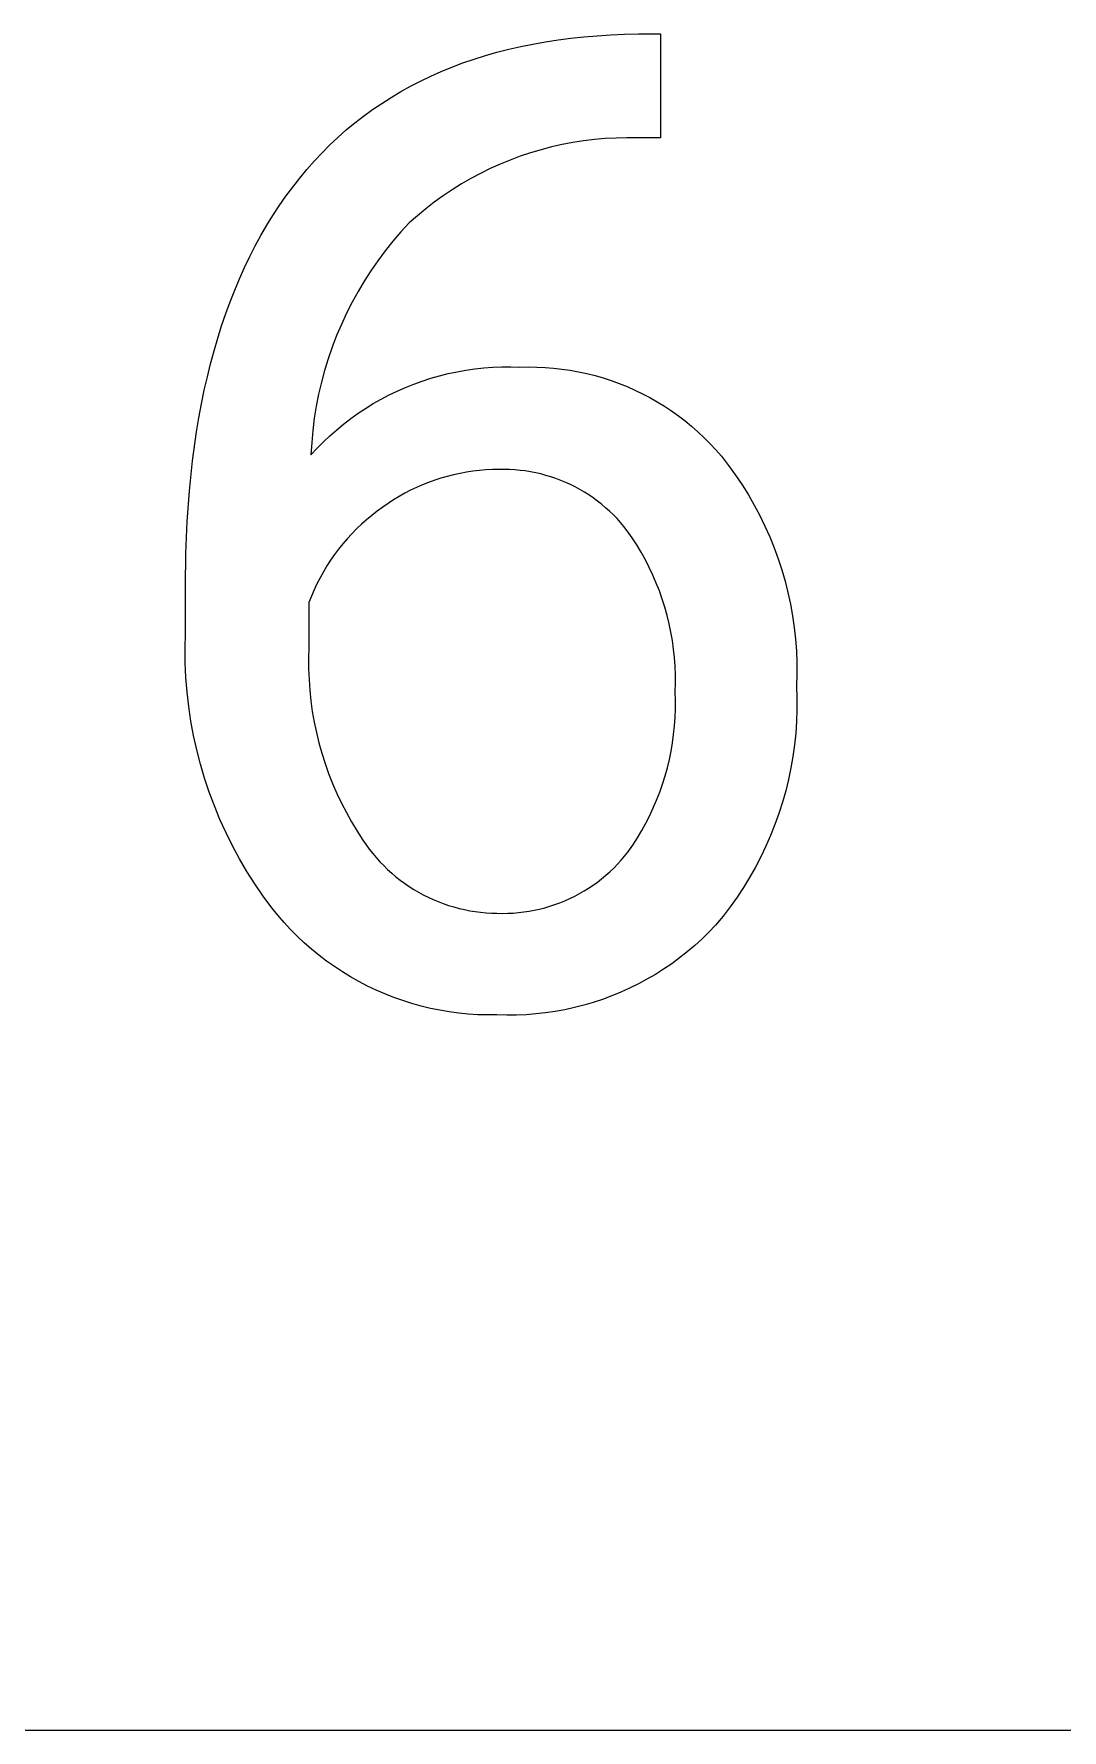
# Model space of a CAD drawing. Header units: millimetres. Extents: x -962 to 3068, y -237 to 2578.
# Drawn here: x 2356.4 to 2397, y -12 to 54.9 of the extents above; entities that cross this region are included whole.
import ezdxf

# ---------------------------------------------------------------- set-up
doc = ezdxf.new("R2010")
doc.units = ezdxf.units.MM
doc.header["$MEASUREMENT"] = 0
doc.layers.add('Domyślny', color=7, linetype='Continuous', true_color=0x000000)

msp = doc.modelspace()

# ---------------------------------------------------------------- linework, layer by layer
at = {"layer": 'Domyślny', "color": 18, "lineweight": 15, "true_color": 0x000000}
for p, q in [((2379.212, 54.887), (2379.754, 54.911)), ((2379.754, 54.911), (2380.305, 54.923)), ((2380.305, 54.923), (2381.177, 54.923)), ((2381.177, 54.923), (2381.177, 50.817)), ((2374.72, 54.198), (2375.185, 54.317)), ((2375.185, 54.317), (2375.658, 54.425)), ((2375.658, 54.425), (2376.14, 54.523)), ((2376.14, 54.523), (2376.631, 54.61)), ((2376.631, 54.61), (2377.13, 54.687)), ((2377.13, 54.687), (2377.638, 54.753)), ((2377.638, 54.753), (2378.154, 54.808)), ((2378.154, 54.808), (2378.679, 54.853)), ((2378.679, 54.853), (2379.212, 54.887)), ((2372.524, 53.442), (2372.946, 53.615)), ((2372.946, 53.615), (2373.377, 53.776)), ((2373.377, 53.776), (2373.816, 53.927)), ((2373.816, 53.927), (2374.264, 54.068)), ((2374.264, 54.068), (2374.72, 54.198)), ((2371.31, 52.861), (2371.706, 53.065)), ((2371.706, 53.065), (2372.111, 53.259)), ((2372.111, 53.259), (2372.524, 53.442)), ((2370.172, 52.184), (2370.543, 52.42)), ((2370.543, 52.42), (2370.922, 52.646)), ((2370.922, 52.646), (2371.31, 52.861)), ((2369.112, 51.411), (2369.457, 51.679)), ((2369.457, 51.679), (2369.81, 51.937)), ((2369.81, 51.937), (2370.172, 52.184)), ((2368.448, 50.842), (2368.776, 51.132)), ((2368.776, 51.132), (2369.112, 51.411)), ((2367.516, 49.909), (2367.818, 50.231)), ((2367.818, 50.231), (2368.129, 50.542)), ((2368.129, 50.542), (2368.448, 50.842)), ((2376.048, 50.232), (2375.641, 50.096)), ((2376.459, 50.355), (2376.048, 50.232)), ((2376.875, 50.463), (2376.459, 50.355)), ((2377.293, 50.557), (2376.875, 50.463)), ((2377.714, 50.637), (2377.293, 50.557)), ((2378.138, 50.703), (2377.714, 50.637)), ((2378.564, 50.755), (2378.138, 50.703)), ((2378.992, 50.792), (2378.564, 50.755)), ((2379.42, 50.815), (2378.992, 50.792)), ((2379.849, 50.823), (2379.42, 50.815)), ((2380.278, 50.817), (2379.849, 50.823)), ((2381.177, 50.817), (2380.278, 50.817)), ((2366.938, 49.233), (2367.223, 49.576)), ((2367.223, 49.576), (2367.516, 49.909)), ((2374.451, 49.607), (2374.066, 49.418)), ((2374.842, 49.784), (2374.451, 49.607)), ((2375.239, 49.947), (2374.842, 49.784)), ((2375.641, 50.096), (2375.239, 49.947)), ((2366.392, 48.517), (2366.66, 48.88)), ((2366.66, 48.88), (2366.938, 49.233)), ((2373.317, 49.001), (2372.953, 48.774)), ((2373.688, 49.216), (2373.317, 49.001)), ((2374.066, 49.418), (2373.688, 49.216)), ((2366.132, 48.144), (2366.392, 48.517)), ((2372.249, 48.283), (2371.91, 48.021)), ((2372.597, 48.535), (2372.249, 48.283)), ((2372.953, 48.774), (2372.597, 48.535)), ((2365.639, 47.37), (2365.881, 47.762)), ((2365.881, 47.762), (2366.132, 48.144)), ((2371.58, 47.747), (2371.259, 47.462)), ((2371.91, 48.021), (2371.58, 47.747)), ((2365.181, 46.556), (2365.405, 46.968)), ((2365.405, 46.968), (2365.639, 47.37)), ((2370.932, 47.106), (2370.616, 46.739)), ((2371.259, 47.462), (2370.932, 47.106)), ((2364.965, 46.135), (2365.181, 46.556)), ((2370.314, 46.361), (2370.025, 45.973)), ((2370.616, 46.739), (2370.314, 46.361)), ((2364.56, 45.264), (2364.758, 45.704)), ((2364.758, 45.704), (2364.965, 46.135)), ((2369.749, 45.576), (2369.487, 45.169)), ((2370.025, 45.973), (2369.749, 45.576)), ((2364.371, 44.814), (2364.56, 45.264)), ((2369.487, 45.169), (2369.239, 44.754)), ((2364.018, 43.884), (2364.19, 44.354)), ((2364.19, 44.354), (2364.371, 44.814)), ((2369.005, 44.33), (2368.787, 43.899)), ((2369.239, 44.754), (2369.005, 44.33)), ((2363.855, 43.405), (2364.018, 43.884)), ((2368.787, 43.899), (2368.583, 43.46)), ((2363.556, 42.417), (2363.701, 42.916)), ((2363.701, 42.916), (2363.855, 43.405)), ((2368.394, 43.015), (2368.221, 42.563)), ((2368.583, 43.46), (2368.394, 43.015)), ((2363.419, 41.909), (2363.556, 42.417)), ((2368.221, 42.563), (2368.063, 42.106)), ((2363.292, 41.391), (2363.419, 41.909)), ((2367.921, 41.644), (2367.795, 41.177)), ((2368.063, 42.106), (2367.921, 41.644)), ((2372.454, 41.431), (2372.798, 41.516)), ((2372.798, 41.516), (2373.146, 41.59)), ((2373.146, 41.59), (2373.496, 41.652)), ((2373.496, 41.652), (2373.848, 41.702)), ((2373.848, 41.702), (2374.201, 41.741)), ((2374.201, 41.741), (2374.555, 41.766)), ((2374.555, 41.766), (2374.91, 41.78)), ((2374.91, 41.78), (2375.266, 41.782)), ((2375.266, 41.782), (2375.621, 41.771)), ((2375.621, 41.771), (2375.955, 41.779)), ((2375.955, 41.779), (2376.288, 41.775)), ((2376.288, 41.775), (2376.622, 41.761)), ((2376.622, 41.761), (2376.954, 41.735)), ((2376.954, 41.735), (2377.286, 41.697)), ((2377.286, 41.697), (2377.616, 41.649)), ((2377.616, 41.649), (2377.944, 41.589)), ((2377.944, 41.589), (2378.27, 41.519)), ((2378.27, 41.519), (2378.594, 41.437)), ((2363.063, 40.325), (2363.173, 40.863)), ((2363.173, 40.863), (2363.292, 41.391)), ((2367.795, 41.177), (2367.685, 40.705)), ((2370.784, 40.828), (2371.11, 40.971)), ((2371.11, 40.971), (2371.439, 41.103)), ((2371.439, 41.103), (2371.774, 41.224)), ((2371.774, 41.224), (2372.112, 41.333)), ((2372.112, 41.333), (2372.454, 41.431)), ((2378.594, 41.437), (2378.914, 41.344)), ((2378.914, 41.344), (2379.232, 41.241)), ((2379.232, 41.241), (2379.545, 41.127)), ((2379.545, 41.127), (2379.855, 41.003)), ((2379.855, 41.003), (2380.16, 40.868)), ((2380.16, 40.868), (2380.461, 40.723)), ((2362.961, 39.778), (2363.063, 40.325)), ((2367.591, 40.231), (2367.514, 39.753)), ((2367.685, 40.705), (2367.591, 40.231)), ((2369.538, 40.146), (2369.841, 40.333)), ((2369.841, 40.333), (2370.15, 40.508)), ((2370.15, 40.508), (2370.464, 40.674)), ((2370.464, 40.674), (2370.784, 40.828)), ((2380.461, 40.723), (2380.756, 40.568)), ((2380.756, 40.568), (2381.046, 40.403)), ((2381.046, 40.403), (2381.33, 40.228)), ((2381.33, 40.228), (2381.609, 40.044)), ((2362.869, 39.221), (2362.961, 39.778)), ((2367.514, 39.753), (2367.453, 39.273)), ((2368.397, 39.302), (2368.671, 39.527)), ((2368.671, 39.527), (2368.953, 39.744)), ((2368.953, 39.744), (2369.242, 39.95)), ((2369.242, 39.95), (2369.538, 40.146)), ((2381.609, 40.044), (2381.88, 39.85)), ((2381.88, 39.85), (2382.145, 39.648)), ((2382.145, 39.648), (2382.404, 39.436)), ((2362.71, 38.077), (2362.869, 39.221)), ((2367.453, 39.273), (2367.409, 38.792)), ((2367.872, 38.823), (2368.13, 39.067)), ((2368.13, 39.067), (2368.397, 39.302)), ((2382.404, 39.436), (2382.654, 39.216)), ((2382.654, 39.216), (2382.898, 38.988)), ((2382.898, 38.988), (2383.133, 38.751)), ((2367.409, 38.792), (2367.381, 38.309)), ((2367.381, 38.309), (2367.622, 38.57)), ((2367.622, 38.57), (2367.872, 38.823)), ((2383.133, 38.751), (2383.36, 38.507)), ((2383.36, 38.507), (2383.579, 38.255)), ((2383.579, 38.255), (2383.864, 37.888)), ((2362.587, 36.895), (2362.71, 38.077)), ((2373.011, 37.524), (2372.761, 37.461)), ((2373.263, 37.579), (2373.011, 37.524)), ((2373.517, 37.626), (2373.263, 37.579)), ((2373.772, 37.664), (2373.517, 37.626)), ((2374.029, 37.694), (2373.772, 37.664)), ((2374.286, 37.715), (2374.029, 37.694)), ((2374.544, 37.728), (2374.286, 37.715)), ((2374.802, 37.732), (2374.544, 37.728)), ((2375.01, 37.734), (2374.802, 37.732)), ((2375.218, 37.73), (2375.01, 37.734)), ((2375.426, 37.718), (2375.218, 37.73)), ((2375.633, 37.699), (2375.426, 37.718)), ((2375.839, 37.674), (2375.633, 37.699)), ((2376.044, 37.641), (2375.839, 37.674)), ((2376.249, 37.601), (2376.044, 37.641)), ((2376.451, 37.555), (2376.249, 37.601)), ((2376.652, 37.502), (2376.451, 37.555)), ((2376.851, 37.442), (2376.652, 37.502)), ((2383.864, 37.888), (2384.136, 37.512)), ((2384.136, 37.512), (2384.395, 37.126)), ((2362.499, 35.674), (2362.587, 36.895)), ((2371.315, 36.911), (2371.086, 36.792)), ((2371.548, 37.022), (2371.315, 36.911)), ((2371.784, 37.126), (2371.548, 37.022)), ((2372.024, 37.222), (2371.784, 37.126)), ((2372.267, 37.31), (2372.024, 37.222)), ((2372.512, 37.389), (2372.267, 37.31)), ((2372.761, 37.461), (2372.512, 37.389)), ((2377.048, 37.375), (2376.851, 37.442)), ((2377.243, 37.301), (2377.048, 37.375)), ((2377.435, 37.221), (2377.243, 37.301)), ((2377.624, 37.135), (2377.435, 37.221)), ((2377.81, 37.042), (2377.624, 37.135)), ((2377.993, 36.943), (2377.81, 37.042)), ((2378.172, 36.838), (2377.993, 36.943)), ((2378.348, 36.727), (2378.172, 36.838)), ((2384.395, 37.126), (2384.641, 36.732)), ((2370.212, 36.242), (2369.995, 36.085)), ((2370.424, 36.39), (2370.212, 36.242)), ((2370.64, 36.531), (2370.424, 36.39)), ((2370.861, 36.665), (2370.64, 36.531)), ((2371.086, 36.792), (2370.861, 36.665)), ((2378.52, 36.61), (2378.348, 36.727)), ((2378.688, 36.487), (2378.52, 36.61)), ((2378.851, 36.359), (2378.688, 36.487)), ((2379.01, 36.225), (2378.851, 36.359)), ((2379.165, 36.086), (2379.01, 36.225)), ((2384.641, 36.732), (2384.872, 36.329)), ((2384.872, 36.329), (2385.09, 35.919)), ((2362.446, 34.414), (2362.499, 35.674)), ((2369.376, 35.572), (2369.181, 35.387)), ((2369.576, 35.75), (2369.376, 35.572)), ((2369.783, 35.921), (2369.576, 35.75)), ((2369.995, 36.085), (2369.783, 35.921)), ((2379.314, 35.941), (2379.165, 36.086)), ((2379.459, 35.792), (2379.314, 35.941)), ((2379.599, 35.638), (2379.459, 35.792)), ((2379.733, 35.479), (2379.599, 35.638)), ((2385.09, 35.919), (2385.294, 35.501)), ((2385.294, 35.501), (2385.483, 35.077)), ((2368.811, 34.999), (2368.637, 34.795)), ((2368.993, 35.196), (2368.811, 34.999)), ((2369.181, 35.387), (2368.993, 35.196)), ((2379.862, 35.316), (2379.733, 35.479)), ((2380.055, 35.038), (2379.862, 35.316)), ((2380.239, 34.755), (2380.055, 35.038)), ((2385.483, 35.077), (2385.657, 34.646)), ((2362.429, 33.115), (2362.446, 34.414)), ((2368.155, 34.151), (2368.009, 33.926)), ((2368.308, 34.371), (2368.155, 34.151)), ((2368.469, 34.586), (2368.308, 34.371)), ((2368.637, 34.795), (2368.469, 34.586)), ((2380.413, 34.465), (2380.239, 34.755)), ((2380.577, 34.169), (2380.413, 34.465)), ((2380.731, 33.868), (2380.577, 34.169)), ((2385.657, 34.646), (2385.817, 34.21)), ((2385.817, 34.21), (2385.961, 33.768)), ((2367.871, 33.696), (2367.74, 33.462)), ((2368.009, 33.926), (2367.871, 33.696)), ((2380.875, 33.562), (2380.731, 33.868)), ((2381.009, 33.252), (2380.875, 33.562)), ((2385.961, 33.768), (2386.09, 33.322)), ((2362.429, 31.263), (2362.429, 33.115)), ((2367.504, 32.98), (2367.398, 32.734)), ((2367.618, 33.223), (2367.504, 32.98)), ((2367.74, 33.462), (2367.618, 33.223)), ((2381.132, 32.937), (2381.009, 33.252)), ((2381.245, 32.618), (2381.132, 32.937)), ((2386.09, 33.322), (2386.204, 32.872)), ((2386.204, 32.872), (2386.302, 32.418)), ((2367.398, 32.734), (2367.3, 32.484)), ((2367.3, 32.484), (2367.3, 30.713)), ((2381.347, 32.296), (2381.245, 32.618)), ((2381.438, 31.97), (2381.347, 32.296)), ((2386.302, 32.418), (2386.384, 31.961)), ((2381.518, 31.641), (2381.438, 31.97)), ((2381.587, 31.31), (2381.518, 31.641)), ((2386.384, 31.961), (2386.451, 31.501)), ((2386.451, 31.501), (2386.502, 31.039)), ((2362.414, 30.684), (2362.429, 31.263)), ((2381.644, 30.977), (2381.587, 31.31)), ((2381.691, 30.642), (2381.644, 30.977)), ((2386.502, 31.039), (2386.537, 30.576)), ((2362.419, 30.105), (2362.414, 30.684)), ((2367.3, 30.713), (2367.287, 30.29)), ((2367.287, 30.29), (2367.288, 29.867)), ((2381.726, 30.306), (2381.691, 30.642)), ((2381.75, 29.969), (2381.726, 30.306)), ((2386.537, 30.576), (2386.555, 30.112)), ((2362.445, 29.526), (2362.419, 30.105)), ((2362.49, 28.948), (2362.445, 29.526)), ((2367.288, 29.867), (2367.304, 29.444)), ((2381.763, 29.631), (2381.75, 29.969)), ((2381.764, 29.293), (2381.763, 29.631)), ((2386.558, 29.647), (2386.545, 29.183)), ((2386.555, 30.112), (2386.558, 29.647)), ((2362.556, 28.373), (2362.49, 28.948)), ((2367.304, 29.444), (2367.333, 29.022)), ((2367.333, 29.022), (2367.377, 28.601)), ((2381.754, 28.955), (2381.764, 29.293)), ((2381.765, 28.619), (2381.754, 28.955)), ((2386.545, 29.183), (2386.561, 28.719)), ((2362.642, 27.8), (2362.556, 28.373)), ((2367.377, 28.601), (2367.435, 28.182)), ((2367.435, 28.182), (2367.508, 27.765)), ((2381.752, 27.948), (2381.764, 28.283)), ((2381.764, 28.283), (2381.765, 28.619)), ((2386.56, 28.256), (2386.544, 27.792)), ((2386.561, 28.719), (2386.56, 28.256)), ((2362.747, 27.23), (2362.642, 27.8)), ((2367.508, 27.765), (2367.594, 27.35)), ((2381.694, 27.279), (2381.728, 27.613)), ((2381.728, 27.613), (2381.752, 27.948)), ((2386.544, 27.792), (2386.512, 27.33)), ((2362.872, 26.665), (2362.747, 27.23)), ((2367.594, 27.35), (2367.695, 26.939)), ((2367.695, 26.939), (2367.809, 26.532)), ((2381.592, 26.615), (2381.648, 26.946)), ((2381.648, 26.946), (2381.694, 27.279)), ((2386.464, 26.869), (2386.4, 26.409)), ((2386.512, 27.33), (2386.464, 26.869)), ((2363.017, 26.104), (2362.872, 26.665)), ((2367.809, 26.532), (2367.937, 26.128)), ((2367.937, 26.128), (2368.078, 25.73)), ((2381.445, 25.96), (2381.524, 26.286)), ((2381.524, 26.286), (2381.592, 26.615)), ((2386.4, 26.409), (2386.321, 25.953)), ((2363.182, 25.548), (2363.017, 26.104)), ((2363.365, 24.999), (2363.182, 25.548)), ((2368.078, 25.73), (2368.233, 25.336)), ((2381.255, 25.316), (2381.355, 25.636)), ((2381.355, 25.636), (2381.445, 25.96)), ((2386.226, 25.499), (2386.115, 25.049)), ((2386.321, 25.953), (2386.226, 25.499)), ((2363.568, 24.456), (2363.365, 24.999)), ((2368.233, 25.336), (2368.402, 24.947)), ((2368.402, 24.947), (2368.583, 24.565)), ((2381.022, 24.686), (2381.144, 24.999)), ((2381.144, 24.999), (2381.255, 25.316)), ((2386.115, 25.049), (2385.989, 24.602)), ((2363.789, 23.921), (2363.568, 24.456)), ((2368.583, 24.565), (2368.777, 24.189)), ((2368.777, 24.189), (2368.984, 23.82)), ((2380.748, 24.073), (2380.89, 24.378)), ((2380.89, 24.378), (2381.022, 24.686)), ((2385.848, 24.161), (2385.692, 23.724)), ((2385.989, 24.602), (2385.848, 24.161)), ((2364.029, 23.393), (2363.789, 23.921)), ((2368.984, 23.82), (2369.203, 23.458)), ((2369.203, 23.458), (2369.434, 23.103)), ((2380.261, 23.192), (2380.433, 23.48)), ((2380.433, 23.48), (2380.596, 23.774)), ((2380.596, 23.774), (2380.748, 24.073)), ((2385.692, 23.724), (2385.521, 23.293)), ((2364.287, 22.875), (2364.029, 23.393)), ((2364.562, 22.365), (2364.287, 22.875)), ((2369.434, 23.103), (2369.556, 22.925)), ((2369.556, 22.925), (2369.683, 22.75)), ((2379.889, 22.634), (2380.08, 22.91)), ((2380.08, 22.91), (2380.261, 23.192)), ((2385.335, 22.868), (2385.135, 22.45)), ((2385.521, 23.293), (2385.335, 22.868)), ((2364.856, 21.866), (2364.562, 22.365)), ((2369.683, 22.75), (2369.817, 22.58)), ((2369.817, 22.58), (2369.956, 22.414)), ((2369.956, 22.414), (2370.101, 22.254)), ((2370.101, 22.254), (2370.251, 22.098)), ((2370.251, 22.098), (2370.406, 21.947)), ((2379.327, 22.002), (2379.475, 22.152)), ((2379.475, 22.152), (2379.619, 22.308)), ((2379.619, 22.308), (2379.756, 22.468)), ((2379.756, 22.468), (2379.889, 22.634)), ((2385.135, 22.45), (2384.921, 22.039)), ((2365.166, 21.377), (2364.856, 21.866)), ((2370.406, 21.947), (2370.566, 21.802)), ((2370.566, 21.802), (2370.732, 21.662)), ((2370.732, 21.662), (2370.901, 21.528)), ((2370.901, 21.528), (2371.075, 21.4)), ((2378.513, 21.328), (2378.685, 21.451)), ((2378.685, 21.451), (2378.852, 21.581)), ((2378.852, 21.581), (2379.015, 21.715)), ((2379.015, 21.715), (2379.174, 21.856)), ((2379.174, 21.856), (2379.327, 22.002)), ((2384.692, 21.636), (2384.45, 21.24)), ((2384.921, 22.039), (2384.692, 21.636)), ((2365.494, 20.899), (2365.166, 21.377)), ((2365.837, 20.433), (2365.494, 20.899)), ((2371.075, 21.4), (2371.254, 21.278)), ((2371.254, 21.278), (2371.436, 21.162)), ((2371.436, 21.162), (2371.622, 21.052)), ((2371.622, 21.052), (2371.812, 20.948)), ((2371.812, 20.948), (2372.005, 20.851)), ((2372.005, 20.851), (2372.202, 20.76)), ((2372.202, 20.76), (2372.401, 20.677)), ((2377.404, 20.714), (2377.597, 20.801)), ((2377.597, 20.801), (2377.788, 20.894)), ((2377.788, 20.894), (2377.974, 20.993)), ((2377.974, 20.993), (2378.158, 21.098)), ((2378.158, 21.098), (2378.337, 21.21)), ((2378.337, 21.21), (2378.513, 21.328)), ((2384.195, 20.853), (2383.926, 20.475)), ((2384.45, 21.24), (2384.195, 20.853)), ((2366.074, 20.138), (2365.837, 20.433)), ((2366.321, 19.852), (2366.074, 20.138)), ((2372.401, 20.677), (2372.603, 20.599)), ((2372.603, 20.599), (2372.808, 20.529)), ((2372.808, 20.529), (2373.015, 20.466)), ((2373.015, 20.466), (2373.224, 20.41)), ((2373.224, 20.41), (2373.434, 20.361)), ((2373.434, 20.361), (2373.646, 20.319)), ((2373.646, 20.319), (2373.86, 20.284)), ((2373.86, 20.284), (2374.074, 20.257)), ((2374.074, 20.257), (2374.29, 20.236)), ((2374.29, 20.236), (2374.506, 20.223)), ((2374.506, 20.223), (2374.722, 20.218)), ((2374.722, 20.218), (2374.933, 20.214)), ((2374.933, 20.214), (2375.145, 20.216)), ((2375.145, 20.216), (2375.356, 20.226)), ((2375.356, 20.226), (2375.567, 20.244)), ((2375.567, 20.244), (2375.777, 20.268)), ((2375.777, 20.268), (2375.986, 20.299)), ((2375.986, 20.299), (2376.194, 20.338)), ((2376.194, 20.338), (2376.401, 20.383)), ((2376.401, 20.383), (2376.606, 20.436)), ((2376.606, 20.436), (2376.809, 20.495)), ((2376.809, 20.495), (2377.01, 20.562)), ((2377.01, 20.562), (2377.208, 20.635)), ((2377.208, 20.635), (2377.404, 20.714)), ((2383.645, 20.107), (2383.351, 19.748)), ((2383.926, 20.475), (2383.645, 20.107)), ((2366.578, 19.575), (2366.321, 19.852)), ((2366.844, 19.306), (2366.578, 19.575)), ((2383.085, 19.47), (2382.809, 19.202)), ((2383.351, 19.748), (2383.085, 19.47)), ((2367.119, 19.047), (2366.844, 19.306)), ((2367.403, 18.798), (2367.119, 19.047)), ((2367.696, 18.559), (2367.403, 18.798)), ((2382.524, 18.943), (2382.23, 18.694)), ((2382.809, 19.202), (2382.524, 18.943)), ((2367.996, 18.33), (2367.696, 18.559)), ((2368.305, 18.111), (2367.996, 18.33)), ((2368.62, 17.903), (2368.305, 18.111)), ((2381.617, 18.228), (2381.298, 18.011)), ((2381.927, 18.456), (2381.617, 18.228)), ((2382.23, 18.694), (2381.927, 18.456)), ((2368.943, 17.706), (2368.62, 17.903)), ((2369.272, 17.521), (2368.943, 17.706)), ((2369.608, 17.347), (2369.272, 17.521)), ((2380.301, 17.429), (2379.956, 17.258)), ((2380.64, 17.611), (2380.301, 17.429)), ((2380.973, 17.805), (2380.64, 17.611)), ((2381.298, 18.011), (2380.973, 17.805)), ((2369.949, 17.184), (2369.608, 17.347)), ((2370.296, 17.034), (2369.949, 17.184)), ((2370.647, 16.895), (2370.296, 17.034)), ((2371.004, 16.769), (2370.647, 16.895)), ((2371.364, 16.655), (2371.004, 16.769)), ((2378.887, 16.819), (2378.522, 16.698)), ((2379.249, 16.953), (2378.887, 16.819)), ((2379.605, 17.099), (2379.249, 16.953)), ((2379.956, 17.258), (2379.605, 17.099)), ((2371.728, 16.554), (2371.364, 16.655)), ((2372.095, 16.465), (2371.728, 16.554)), ((2372.466, 16.389), (2372.095, 16.465)), ((2372.838, 16.326), (2372.466, 16.389)), ((2373.213, 16.276), (2372.838, 16.326)), ((2373.589, 16.239), (2373.213, 16.276)), ((2373.966, 16.214), (2373.589, 16.239)), ((2374.344, 16.203), (2373.966, 16.214)), ((2374.722, 16.205), (2374.344, 16.203)), ((2375.107, 16.195), (2374.722, 16.205)), ((2375.492, 16.197), (2375.107, 16.195)), ((2375.877, 16.214), (2375.492, 16.197)), ((2376.261, 16.243), (2375.877, 16.214)), ((2376.643, 16.286), (2376.261, 16.243)), ((2377.024, 16.342), (2376.643, 16.286)), ((2377.403, 16.412), (2377.024, 16.342)), ((2377.779, 16.494), (2377.403, 16.412)), ((2378.152, 16.59), (2377.779, 16.494)), ((2378.522, 16.698), (2378.152, 16.59)), ((1544.743, -12.02), (3067.792, -12.02))]:
    msp.add_line(p, q, dxfattribs=at)

doc.saveas('drawing.dxf')
